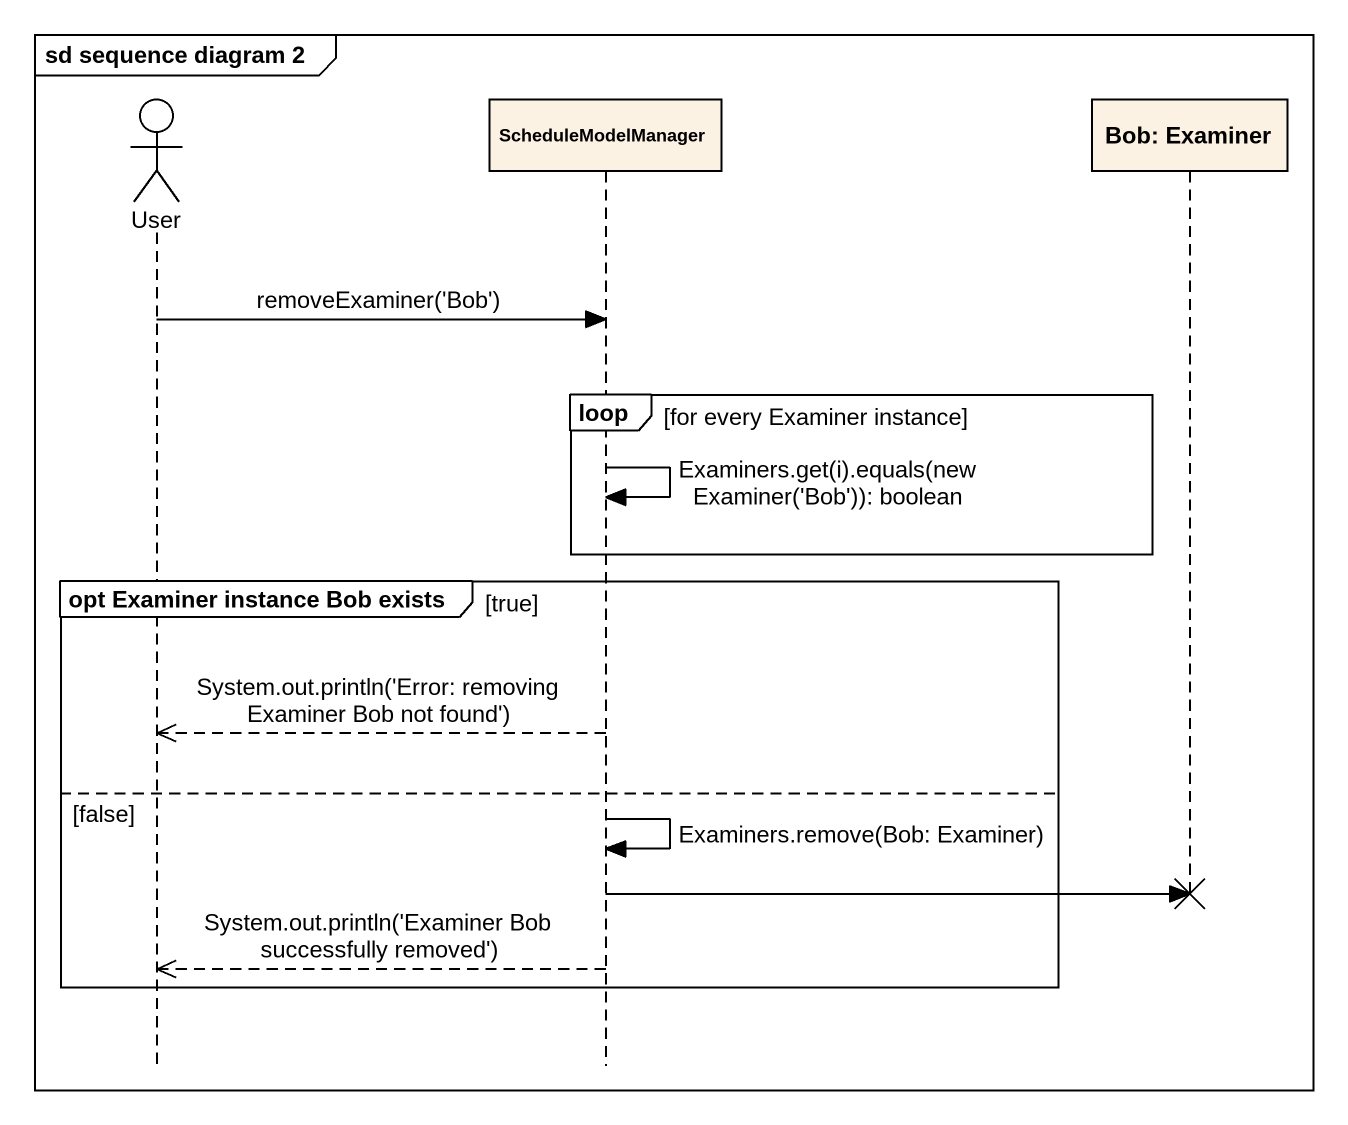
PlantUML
@startuml
mainframe sd sequence diagram 2
hide footbox
actor User
participant ScheduleModelManager
participant "Bob: Examiner" as Bob_Examiner

User -> ScheduleModelManager : removeExaminer('Bob')
loop for every Examiner instance
  ScheduleModelManager -> ScheduleModelManager : Examiners.get(i).equals(new Examiner('Bob')): boolean
end
group opt Examiner instance Bob exists [true]
  ScheduleModelManager -->> User : System.out.println('Error: removing Examiner Bob not found')
else false
  ScheduleModelManager -> ScheduleModelManager : Examiners.remove(Bob: Examiner)
  ScheduleModelManager -> Bob_Examiner !!
  ScheduleModelManager -->> User : System.out.println('Examiner Bob successfully removed')
end
@enduml
